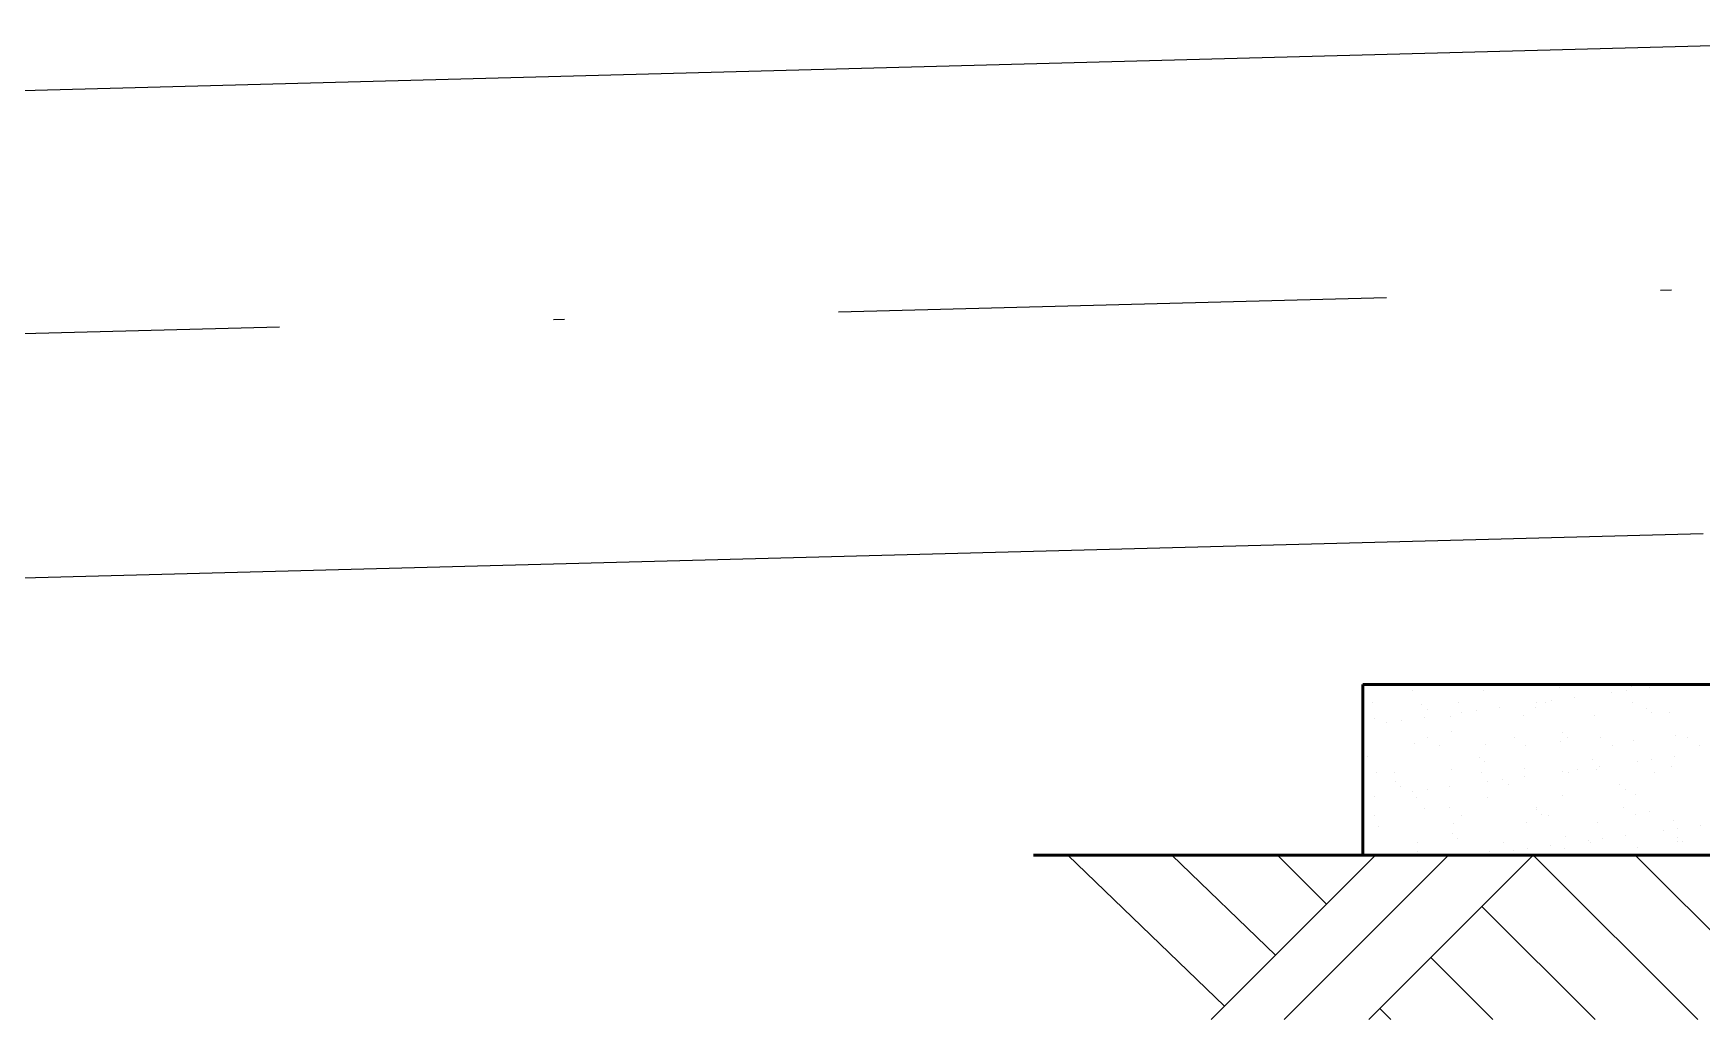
# Model space of a CAD drawing. Extents: x -160 to 364724, y -100 to 7353297.
# Drawn here: x 362128.38 to 362143.59, y 7349385.76 to 7349394.75 of the extents above; entities that cross this region are included whole.
import ezdxf

# ---------------------------------------------------------------- set-up
doc = ezdxf.new("R2010")
doc.units = 0
doc.header["$LTSCALE"] = 5
doc.linetypes.add('SGC_DASHDOT', pattern=[1, 0.5, -0.25, 0, -0.25])
for name, color, linetype in [('GER-SIMBOLOS', 1, 'Continuous'), ('SGC-Eixos', 253, 'SGC_DASHDOT'), ('SGC-Tubos (Desenho Bifilar)', 3, 'Continuous'), ('VEGETAÇÃO', 7, 'Continuous'), ('VISTA 2', 2, 'Continuous')]:
    doc.layers.add(name, color=color, linetype=linetype)

msp = doc.modelspace()

# ---------------------------------------------------------------- linework, layer by layer
at = {"layer": 'GER-SIMBOLOS'}
for p, q in [((362139.243, 7349385.88), (362137.814, 7349387.258)), ((362139.709, 7349386.345), (362138.763, 7349387.258)), ((362139.121, 7349385.758), (362140.621, 7349387.258)), ((362140.175, 7349386.811), (362139.728, 7349387.258)), ((362139.787, 7349385.758), (362141.287, 7349387.258)), ((362140.559, 7349385.758), (362142.059, 7349387.258)), ((362143.559, 7349385.758), (362142.059, 7349387.258)), ((362144.024, 7349386.224), (362142.99, 7349387.258)), ((362142.623, 7349385.758), (362141.591, 7349386.79)), ((362141.691, 7349385.758), (362141.125, 7349386.324)), ((362140.759, 7349385.758), (362140.659, 7349385.859))]:
    msp.add_line(p, q, dxfattribs=at)
at = {"layer": 'SGC-Eixos', "ltscale": 2}
msp.add_line((362150.818, 7349392.607), (362074.692, 7349390.59), dxfattribs=at)
at = {"layer": 'SGC-Tubos (Desenho Bifilar)'}
for p, q in [((362148.02, 7349394.75), (362074.692, 7349392.81)), ((362143.608, 7349390.186), (362074.692, 7349388.37))]:
    msp.add_line(p, q, dxfattribs=at)
at = {"layer": 'VEGETAÇÃO', "color": 1, "linetype": 'Continuous'}
for p, q in [((362140.959, 7349388.763), (362140.959, 7349388.763)), ((362141.608, 7349388.76), (362141.608, 7349388.76)), ((362141.855, 7349388.809), (362141.855, 7349388.809)), ((362142.294, 7349388.785), (362142.294, 7349388.785)), ((362142.776, 7349388.737), (362142.776, 7349388.737)), ((362142.908, 7349388.755), (362142.908, 7349388.755)), ((362142.959, 7349388.794), (362142.959, 7349388.794)), ((362143.115, 7349388.782), (362143.115, 7349388.782)), ((362140.59, 7349388.647), (362140.59, 7349388.647)), ((362141.044, 7349388.629), (362141.044, 7349388.629)), ((362141.091, 7349388.586), (362141.091, 7349388.586)), ((362141.381, 7349388.648), (362141.381, 7349388.648)), ((362141.541, 7349388.575), (362141.541, 7349388.575)), ((362141.747, 7349388.602), (362141.747, 7349388.602)), ((362142.076, 7349388.606), (362142.076, 7349388.606)), ((362142.092, 7349388.647), (362142.092, 7349388.647)), ((362142.172, 7349388.65), (362142.172, 7349388.65)), ((362142.224, 7349388.665), (362142.224, 7349388.665)), ((362142.431, 7349388.692), (362142.431, 7349388.692)), ((362142.963, 7349388.651), (362142.963, 7349388.651)), ((362143.092, 7349388.598), (362143.092, 7349388.598)), ((362140.616, 7349388.501), (362140.616, 7349388.501)), ((362140.725, 7349388.467), (362140.725, 7349388.467)), ((362140.857, 7349388.485), (362140.857, 7349388.485)), ((362141.063, 7349388.512), (362141.063, 7349388.512)), ((362141.302, 7349388.525), (362141.302, 7349388.525)), ((362141.408, 7349388.557), (362141.408, 7349388.557)), ((362141.967, 7349388.534), (362141.967, 7349388.534)), ((362142.617, 7349388.531), (362142.617, 7349388.531)), ((362143.139, 7349388.555), (362143.139, 7349388.555)), ((362143.303, 7349388.555), (362143.303, 7349388.555)), ((362140.975, 7349388.274), (362140.975, 7349388.274)), ((362141.093, 7349388.326), (362141.093, 7349388.326)), ((362141.201, 7349388.258), (362141.201, 7349388.258)), ((362141.312, 7349388.383), (362141.312, 7349388.383)), ((362141.624, 7349388.271), (362141.624, 7349388.271)), ((362141.884, 7349388.327), (362141.884, 7349388.327)), ((362141.992, 7349388.259), (362141.992, 7349388.259)), ((362142.31, 7349388.296), (362142.31, 7349388.296)), ((362142.329, 7349388.375), (362142.329, 7349388.375)), ((362142.375, 7349388.332), (362142.375, 7349388.332)), ((362142.675, 7349388.329), (362142.675, 7349388.329)), ((362142.783, 7349388.261), (362142.783, 7349388.261)), ((362142.975, 7349388.304), (362142.975, 7349388.304)), ((362143.36, 7349388.352), (362143.36, 7349388.352)), ((362143.466, 7349388.33), (362143.466, 7349388.33)), ((362143.574, 7349388.262), (362143.574, 7349388.262)), ((362140.549, 7349388.161), (362140.549, 7349388.161)), ((362141.565, 7349388.152), (362141.565, 7349388.152)), ((362141.612, 7349388.109), (362141.612, 7349388.109)), ((362142.596, 7349388.129), (362142.596, 7349388.129)), ((362143.01, 7349388.11), (362143.01, 7349388.11)), ((362143.142, 7349388.128), (362143.142, 7349388.128)), ((362143.349, 7349388.155), (362143.349, 7349388.155)), ((362140.632, 7349388.011), (362140.632, 7349388.011)), ((362140.795, 7349388.011), (362140.795, 7349388.011)), ((362141.318, 7349388.036), (362141.318, 7349388.036)), ((362141.586, 7349388.012), (362141.586, 7349388.012)), ((362141.981, 7349387.975), (362141.981, 7349387.975)), ((362141.983, 7349388.044), (362141.983, 7349388.044)), ((362142.326, 7349388.02), (362142.326, 7349388.02)), ((362142.377, 7349388.014), (362142.377, 7349388.014)), ((362142.459, 7349388.038), (362142.459, 7349388.038)), ((362142.633, 7349388.041), (362142.633, 7349388.041)), ((362142.665, 7349388.065), (362142.665, 7349388.065)), ((362143.168, 7349388.015), (362143.168, 7349388.015)), ((362143.319, 7349388.066), (362143.319, 7349388.066)), ((362140.801, 7349387.929), (362140.801, 7349387.929)), ((362140.848, 7349387.886), (362140.848, 7349387.886)), ((362140.959, 7349387.84), (362140.959, 7349387.84)), ((362141.091, 7349387.858), (362141.091, 7349387.858)), ((362141.298, 7349387.885), (362141.298, 7349387.885)), ((362141.643, 7349387.93), (362141.643, 7349387.93)), ((362141.775, 7349387.948), (362141.775, 7349387.948)), ((362141.833, 7349387.906), (362141.833, 7349387.906)), ((362142.326, 7349387.806), (362142.326, 7349387.806)), ((362142.849, 7349387.898), (362142.849, 7349387.898)), ((362142.896, 7349387.855), (362142.896, 7349387.855)), ((362142.991, 7349387.815), (362142.991, 7349387.815)), ((362140.508, 7349387.689), (362140.508, 7349387.689)), ((362140.614, 7349387.795), (362140.614, 7349387.795)), ((362140.991, 7349387.785), (362140.991, 7349387.785)), ((362141.069, 7349387.684), (362141.069, 7349387.684)), ((362141.299, 7349387.69), (362141.299, 7349387.69)), ((362141.64, 7349387.781), (362141.64, 7349387.781)), ((362142.086, 7349387.675), (362142.086, 7349387.675)), ((362142.09, 7349387.691), (362142.09, 7349387.691)), ((362142.881, 7349387.693), (362142.881, 7349387.693)), ((362143.117, 7349387.652), (362143.117, 7349387.652)), ((362140.615, 7349387.62), (362140.615, 7349387.62)), ((362140.648, 7349387.522), (362140.648, 7349387.522)), ((362141.334, 7349387.546), (362141.334, 7349387.546)), ((362141.406, 7349387.622), (362141.406, 7349387.622)), ((362141.999, 7349387.555), (362141.999, 7349387.555)), ((362142.132, 7349387.632), (362142.132, 7349387.632)), ((362142.197, 7349387.623), (362142.197, 7349387.623)), ((362142.649, 7349387.552), (362142.649, 7349387.552)), ((362142.988, 7349387.625), (362142.988, 7349387.625)), ((362143.335, 7349387.577), (362143.335, 7349387.577)), ((362143.376, 7349387.501), (362143.376, 7349387.501)), ((362143.583, 7349387.528), (362143.583, 7349387.528)), ((362141, 7349387.375), (362141, 7349387.375)), ((362141.322, 7349387.452), (362141.322, 7349387.452)), ((362141.369, 7349387.409), (362141.369, 7349387.409)), ((362141.791, 7349387.376), (362141.791, 7349387.376)), ((362142.216, 7349387.348), (362142.216, 7349387.348)), ((362142.353, 7349387.429), (362142.353, 7349387.429)), ((362142.561, 7349387.393), (362142.561, 7349387.393)), ((362142.582, 7349387.377), (362142.582, 7349387.377)), ((362142.693, 7349387.411), (362142.693, 7349387.411)), ((362142.899, 7349387.438), (362142.899, 7349387.438)), ((362143.244, 7349387.484), (362143.244, 7349387.484)), ((362143.37, 7349387.421), (362143.37, 7349387.421)), ((362143.373, 7349387.379), (362143.373, 7349387.379)), ((362143.417, 7349387.378), (362143.417, 7349387.378)), ((362141.007, 7349387.295), (362141.007, 7349387.295)), ((362141.656, 7349387.292), (362141.656, 7349387.292)), ((362141.877, 7349387.303), (362141.877, 7349387.303)), ((362142.009, 7349387.321), (362142.009, 7349387.321)), ((362142.342, 7349387.317), (362142.342, 7349387.317)), ((362143.007, 7349387.325), (362143.007, 7349387.325))]:
    msp.add_line(p, q, dxfattribs=at)
at = {"layer": 'VISTA 2', "linetype": 'Continuous', "lineweight": 53}
for p, q in [((362140.504, 7349388.814), (362179.62, 7349388.814)), ((362140.504, 7349388.814), (362140.504, 7349387.258)), ((362137.502, 7349387.258), (362182.715, 7349387.258))]:
    msp.add_line(p, q, dxfattribs=at)

doc.saveas('drawing.dxf')
